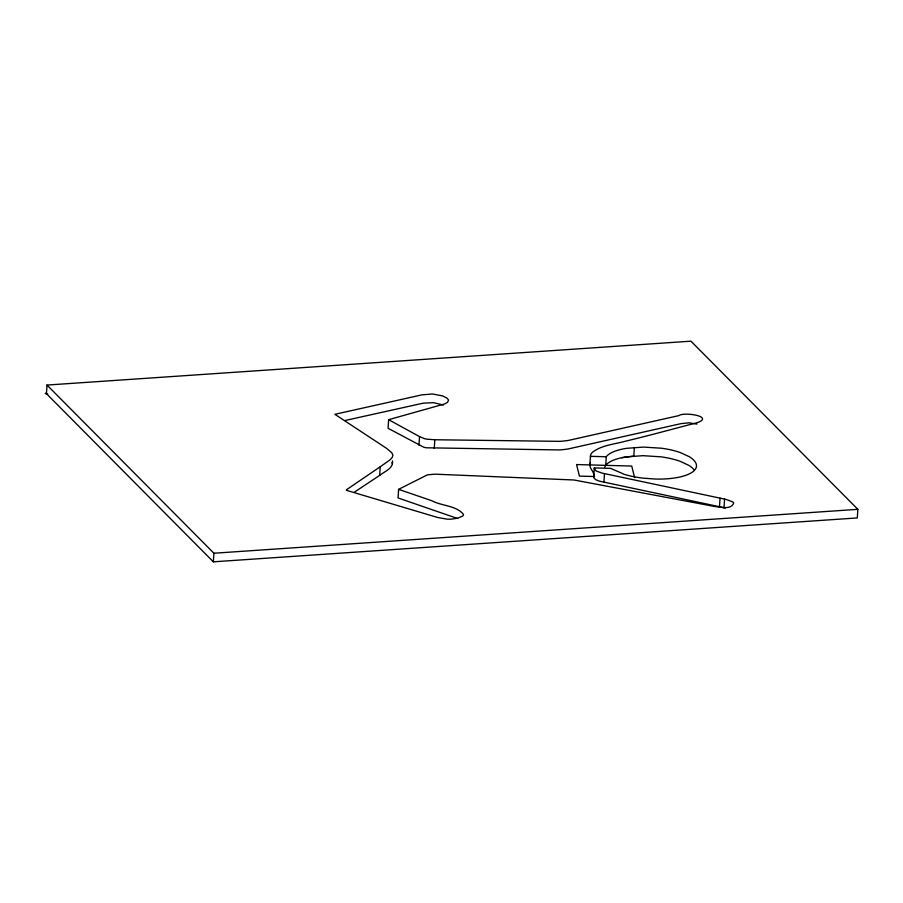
<?xml version="1.0" encoding="UTF-8"?>
<svg xmlns="http://www.w3.org/2000/svg" width="903" height="903" viewBox="0 0 903 903"><rect width="100%" height="100%" fill="white"/><g stroke="black" fill="none" stroke-linecap="round" stroke-linejoin="round"><path stroke-width="1.35" d="M47.001 385.062L46.448 393.663L213.356 561.824L857.297 517.938L857.85 509.337L690.942 341.176L47.001 385.062L213.921 553.234L213.356 561.824M354.574 492.045L379.666 475.384L380.219 466.783L389.949 459.932L392.286 457.403L392.884 455.101L391.733 452.719L386.642 448.396L334.889 414.319L421.972 394.848L432.514 393.99L442.605 395.909L447.132 398.223L448.543 399.973L447.606 402.253L444.784 403.901L388.629 419.681L388.076 428.282L423.721 447.199A11.005 3.781 3.7 0 0 426.419 447.786L559.228 449.942A50.579 17.383 3.7 0 0 567.863 449.028L680.997 423.642L689.045 422.818L696.958 424.105M379.666 475.384C384.509 471.411 393.561 468.612 392.512 460.823M594.219 468.081L596.059 470.971L602.019 473.093L725.922 499.382L732.604 501.82A10.351 3.556 3.7 0 1 733.71 503.05C731.306 510.026 720.368 507.136 714.634 506.481L574.015 479.99L437.187 474.256A29.077 9.989 3.7 0 0 434.411 474.199L427.333 474.876L398.618 489.358L398.065 497.959L457.573 518.503M418.969 445.202L419.523 436.6L388.629 419.681M434.264 448.351L434.817 439.75L559.781 441.353A50.579 17.383 3.7 0 0 568.416 440.427L678.875 415.606C683.548 411.745 714.341 416.238 697.579 422.593C673.773 428.744 650.081 435.336 626.151 441.036C614.875 444.276 601.985 444.897 592.413 452.324A40.353 13.872 3.7 0 0 590.551 455.259L589.806 464.921L589.998 463.86M725.357 507.983L599.344 481.13L595.495 479.572L593.756 477.619L594.23 467.901L610.62 468.352L624.424 474.402A47.566 16.344 3.7 0 0 643.286 478.172L655.68 479.053A44.698 15.362 3.7 0 0 663.965 478.985A45.387 15.599 3.7 0 0 672.216 478.308A44.992 15.464 3.7 0 0 688.56 474.222A46.064 15.825 3.7 0 0 695.852 463.092L694.904 461.501A48.965 16.83 3.7 0 0 689.294 456.715L680.602 452.674A43.739 15.035 3.7 0 0 661.357 448.215L643.523 447.087L626.637 448.317A45.432 15.611 3.7 0 0 606.274 456.749L590.37 456.32M603.904 482.236L604.457 473.646M605.732 465.35L606.285 456.76M634.369 447.448L633.816 456.038L621.727 457.719M719.488 506.741L720.052 498.14M723.992 507.689L724.545 499.088M593.655 476.682C595.054 471.456 588.09 468.239 590.269 463.115M380.219 466.783L346.526 489.719A36.323 12.484 3.7 0 1 346.413 490.318L437.797 517.532L446.85 519.112A13.398 4.605 3.7 0 0 451.173 519.169L457.99 518.13L462.72 515.985A14.719 5.057 3.7 0 0 463.499 514.417C456.5 505.454 441.635 506.064 431.894 500.759L398.618 489.358M45.15 393.392L45.714 393.268M344.799 420.561L423.326 403.144L433.519 402.67L443.362 405.041M213.921 553.234L857.85 509.337M46.584 393.573L45.884 393.561M434.817 439.75L426.984 439.185A11.005 3.781 3.7 0 1 424.286 438.598L419.523 436.6M594.58 476.524L579.41 476.118L576.565 464.56L631.75 466.061L634.595 477.619M45.85 393.798L46.742 393.832M47.046 393.81L47.746 394.024M391.97 462.528L392.331 463.69M604.773 467.088A45.353 15.588 3.7 0 1 626.084 456.918L642.97 455.676L660.793 456.816A43.739 15.035 3.7 0 1 680.049 461.275L688.741 465.316A48.965 16.83 3.7 0 1 694.339 470.091"/></g></svg>
